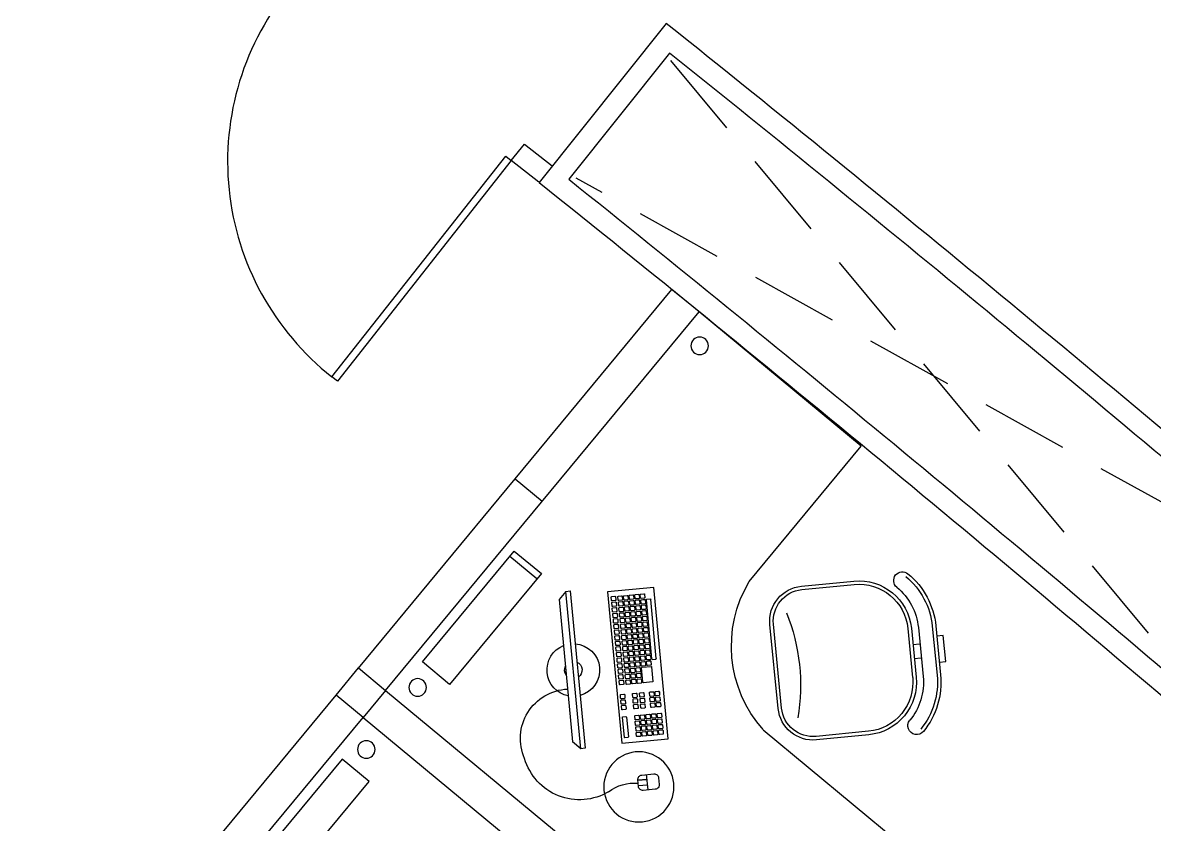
# Model space of a CAD drawing. Header units: millimetres. Extents: x 0 to 86.4, y -30.6 to 19.1.
# Drawn here: x 63.272 to 66.496, y -12.525 to -10.241 of the extents above; entities that cross this region are included whole.
import ezdxf

# ---------------------------------------------------------------- set-up
doc = ezdxf.new("R2010")
doc.units = ezdxf.units.MM
doc.linetypes.add('HIDDEN', pattern=[0.375, 0.25, -0.125])
for name, color, linetype in [('AR-ARMÁRIOS', 2, 'Continuous'), ('AR-DIV', 2, 'Continuous'), ('ar-mobiliário 2012', 2, 'Continuous'), ('AR-PISO', 1, 'Continuous'), ('AR-PORTA', 2, 'Continuous'), ('AR-PRJ', 1, 'HIDDEN')]:
    doc.layers.add(name, color=color, linetype=linetype)

# ---------------------------------------------------------------- blocks, each defined once
blk = doc.blocks.new('2 ESTACOES VERTOCAL')
at = {"color": 1}
for p, q in [((9.6849, 14.59), (10.2849, 14.5901)), ((9.685, 14.09), (9.6849, 14.59)), ((9.2018, 14.3242), (9.1024, 14.2256)), ((9.2511, 14.2745), (9.1517, 14.1759)), ((9.2109, 14.2488), (9.1968, 14.263)), ((9.5547, 14.1673), (9.4491, 14.2738)), ((9.1825, 14.2206), (9.1684, 14.2348)), ((9.3838, 13.871), (9.5542, 14.04)), ((9.1509, 13.978), (9.2565, 13.8715)), ((9.385, 13.79), (8.885, 13.7899)), ((10.1555, 13.7096), (10.2555, 13.7096))]:
    blk.add_line(p, q, dxfattribs=at)
at = {"color": 2, "linetype": 'Continuous'}
for p, q in [((10.285, 13.1901), (10.2849, 14.5901)), ((10.2849, 14.5901), (10.3849, 14.5901)), ((10.385, 13.1899), (10.3849, 14.5901)), ((10.3849, 13.89), (10.2849, 13.89)), ((10.285, 13.1901), (8.885, 13.1899)), ((10.285, 13.1901), (10.285, 13.0899)), ((10.3853, 13.1899), (10.285, 13.1901)), ((10.3851, 13.0899), (10.3853, 13.1899)), ((10.285, 13.0899), (8.885, 13.0899)), ((10.2851, 11.6901), (10.285, 13.0903)), ((10.285, 13.0899), (10.3851, 13.0899)), ((10.3851, 11.6901), (10.385, 13.0901))]:
    blk.add_line(p, q, dxfattribs=at)
at = {"color": 2}
for p, q in [((9.1947, 14.3313), (9.0953, 14.2327)), ((9.1083, 14.2712), (9.1612, 14.3237)), ((9.1612, 14.3237), (9.174, 14.3108)), ((9.2299, 14.2958), (9.1305, 14.1972)), ((9.1211, 14.2583), (9.1083, 14.2712)), ((9.244, 14.2816), (9.1446, 14.183)), ((9.5618, 14.1743), (9.4562, 14.2808)), ((9.3908, 13.8639), (9.5612, 14.0329)), ((9.1438, 13.9709), (9.2494, 13.8644)), ((10.069, 13.735), (10.069, 13.705)), ((10.069, 13.705), (9.7808, 13.4168)), ((9.5598, 13.4791), (9.5288, 13.448)), ((9.5572, 13.4406), (9.5393, 13.4585)), ((9.5681, 13.4515), (9.5502, 13.4694)), ((9.5502, 13.4694), (9.5681, 13.4515)), ((9.7508, 13.4168), (9.7808, 13.4168))]:
    blk.add_line(p, q, dxfattribs=at)
at = {"color": 252}
for p, q in [((9.7489, 13.7518), (9.8685, 13.8714)), ((9.8773, 13.8649), (9.8708, 13.8714)), ((9.7576, 13.743), (9.8773, 13.8626)), ((9.8852, 13.857), (9.8821, 13.8601)), ((9.7554, 13.743), (9.7489, 13.7495)), ((9.7633, 13.7351), (9.7602, 13.7382)), ((9.7437, 13.7249), (9.7146, 13.6958)), ((9.7349, 13.6755), (9.764, 13.7046)), ((9.764, 13.7069), (9.746, 13.7249)), ((9.6786, 13.6815), (9.6816, 13.6845)), ((9.6873, 13.6727), (9.6904, 13.6757)), ((9.7146, 13.6935), (9.7327, 13.6755)), ((9.7079, 13.5694), (9.6678, 13.5293)), ((9.6759, 13.5212), (9.716, 13.5613)), ((9.716, 13.5636), (9.7101, 13.5694)), ((9.6678, 13.5271), (9.6736, 13.5212))]:
    blk.add_line(p, q, dxfattribs=at)
at = {"color": 2}
blk.add_lwpolyline([(9.5769, 13.5972), (9.883, 13.9033), (9.9767, 13.8096), (9.6706, 13.5035)], close=True, dxfattribs=at)
at = {"color": 252}
for points in [[(9.8996, 13.8653), (9.8934, 13.8714, 0.414214), (9.8908, 13.8714), (9.8847, 13.8653, 0.414214), (9.8847, 13.8626), (9.8908, 13.8565, 0.414214), (9.8934, 13.8565), (9.8996, 13.8626, 0.414214)], [(9.8656, 13.8313), (9.8595, 13.8375, 0.414214), (9.8568, 13.8375), (9.8507, 13.8313, 0.414214), (9.8507, 13.8287), (9.8568, 13.8226, 0.414214), (9.8595, 13.8226), (9.8656, 13.8287, 0.414214)], [(9.8769, 13.8427), (9.8708, 13.8488, 0.414214), (9.8681, 13.8488), (9.862, 13.8427, 0.414214), (9.862, 13.84), (9.8681, 13.8339, 0.414214), (9.8708, 13.8339), (9.8769, 13.84, 0.414214)], [(9.8882, 13.854), (9.8821, 13.8601, 0.414214), (9.8795, 13.8601), (9.8733, 13.854, 0.414214), (9.8733, 13.8513), (9.8795, 13.8452, 0.414214), (9.8821, 13.8452), (9.8882, 13.8513, 0.414214)], [(9.8882, 13.8313), (9.8821, 13.8375, 0.414214), (9.8795, 13.8375), (9.8733, 13.8313, 0.414214), (9.8733, 13.8287), (9.8795, 13.8226, 0.414214), (9.8821, 13.8226), (9.8882, 13.8287, 0.414214)], [(9.8996, 13.8427), (9.8934, 13.8488, 0.414214), (9.8908, 13.8488), (9.8847, 13.8427, 0.414214), (9.8847, 13.84), (9.8908, 13.8339, 0.414214), (9.8934, 13.8339), (9.8996, 13.84, 0.414214)], [(9.9109, 13.854), (9.9048, 13.8601, 0.414214), (9.9021, 13.8601), (9.896, 13.854, 0.414214), (9.896, 13.8513), (9.9021, 13.8452, 0.414214), (9.9048, 13.8452), (9.9109, 13.8513, 0.414214)], [(9.9109, 13.8313), (9.9048, 13.8375, 0.414214), (9.9021, 13.8375), (9.896, 13.8313, 0.414214), (9.896, 13.8287), (9.9021, 13.8226, 0.414214), (9.9048, 13.8226), (9.9109, 13.8287, 0.414214)], [(9.9222, 13.8427), (9.9161, 13.8488, 0.414214), (9.9134, 13.8488), (9.9073, 13.8427, 0.414214), (9.9073, 13.84), (9.9134, 13.8339, 0.414214), (9.9161, 13.8339), (9.9222, 13.84, 0.414214)], [(9.9335, 13.8313), (9.9274, 13.8375, 0.414214), (9.9247, 13.8375), (9.9186, 13.8313, 0.414214), (9.9186, 13.8287), (9.9247, 13.8226, 0.414214), (9.9274, 13.8226), (9.9335, 13.8287, 0.414214)], [(9.8317, 13.7974), (9.8256, 13.8035, 0.414214), (9.8229, 13.8035), (9.8168, 13.7974, 0.414214), (9.8168, 13.7947), (9.8229, 13.7886, 0.414214), (9.8256, 13.7886), (9.8317, 13.7947, 0.414214)], [(9.843, 13.8087), (9.8369, 13.8148, 0.414214), (9.8342, 13.8148), (9.8281, 13.8087, 0.414214), (9.8281, 13.806), (9.8342, 13.7999, 0.414214), (9.8369, 13.7999), (9.843, 13.806, 0.414214)], [(9.8543, 13.82), (9.8482, 13.8261, 0.414214), (9.8455, 13.8261), (9.8394, 13.82, 0.414214), (9.8394, 13.8174), (9.8455, 13.8112, 0.414214), (9.8482, 13.8112), (9.8543, 13.8174, 0.414214)], [(9.8543, 13.7974), (9.8482, 13.8035, 0.414214), (9.8455, 13.8035), (9.8394, 13.7974, 0.414214), (9.8394, 13.7947), (9.8455, 13.7886, 0.414214), (9.8482, 13.7886), (9.8543, 13.7947, 0.414214)], [(9.8656, 13.8087), (9.8595, 13.8148, 0.414214), (9.8568, 13.8148), (9.8507, 13.8087, 0.414214), (9.8507, 13.806), (9.8568, 13.7999, 0.414214), (9.8595, 13.7999), (9.8656, 13.806, 0.414214)], [(9.8769, 13.82), (9.8708, 13.8261, 0.414214), (9.8681, 13.8261), (9.862, 13.82, 0.414214), (9.862, 13.8174), (9.8681, 13.8112, 0.414214), (9.8708, 13.8112), (9.8769, 13.8174, 0.414214)], [(9.8769, 13.7974), (9.8708, 13.8035, 0.414214), (9.8681, 13.8035), (9.862, 13.7974, 0.414214), (9.862, 13.7947), (9.8681, 13.7886, 0.414214), (9.8708, 13.7886), (9.8769, 13.7947, 0.414214)], [(9.8882, 13.8087), (9.8821, 13.8148, 0.414214), (9.8795, 13.8148), (9.8733, 13.8087, 0.414214), (9.8733, 13.806), (9.8795, 13.7999, 0.414214), (9.8821, 13.7999), (9.8882, 13.806, 0.414214)], [(9.8996, 13.82), (9.8934, 13.8261, 0.414214), (9.8908, 13.8261), (9.8847, 13.82, 0.414214), (9.8847, 13.8174), (9.8908, 13.8112, 0.414214), (9.8934, 13.8112), (9.8996, 13.8174, 0.414214)], [(9.8996, 13.7974), (9.8934, 13.8035, 0.414214), (9.8908, 13.8035), (9.8847, 13.7974, 0.414214), (9.8847, 13.7947), (9.8908, 13.7886, 0.414214), (9.8934, 13.7886), (9.8996, 13.7947, 0.414214)], [(9.9109, 13.8087), (9.9048, 13.8148, 0.414214), (9.9021, 13.8148), (9.896, 13.8087, 0.414214), (9.896, 13.806), (9.9021, 13.7999, 0.414214), (9.9048, 13.7999), (9.9109, 13.806, 0.414214)], [(9.9222, 13.82), (9.9161, 13.8261, 0.414214), (9.9134, 13.8261), (9.9073, 13.82, 0.414214), (9.9073, 13.8174), (9.9134, 13.8112, 0.414214), (9.9161, 13.8112), (9.9222, 13.8174, 0.414214)], [(9.9222, 13.7974), (9.9161, 13.8035, 0.414214), (9.9134, 13.8035), (9.9073, 13.7974, 0.414214), (9.9073, 13.7947), (9.9134, 13.7886, 0.414214), (9.9161, 13.7886), (9.9222, 13.7947, 0.414214)], [(9.9335, 13.8087), (9.9274, 13.8148, 0.414214), (9.9247, 13.8148), (9.9186, 13.8087, 0.414214), (9.9186, 13.806), (9.9247, 13.7999, 0.414214), (9.9274, 13.7999), (9.9335, 13.806, 0.414214)], [(9.9448, 13.82), (9.9387, 13.8261, 0.414214), (9.936, 13.8261), (9.9299, 13.82, 0.414214), (9.9299, 13.8174), (9.936, 13.8112, 0.414214), (9.9387, 13.8112), (9.9448, 13.8174, 0.414214)], [(9.9476, 13.7957), (9.9414, 13.8018, 0.414214), (9.9388, 13.8018), (9.9326, 13.7957, 0.414214), (9.9326, 13.793), (9.9388, 13.7869, 0.414214), (9.9414, 13.7869), (9.9476, 13.793, 0.414214)], [(9.9589, 13.807), (9.9528, 13.8131, 0.414214), (9.9501, 13.8131), (9.944, 13.807, 0.414214), (9.944, 13.8043), (9.9501, 13.7982, 0.414214), (9.9528, 13.7982), (9.9589, 13.8044, 0.414214)], [(9.7977, 13.7635), (9.7916, 13.7696, 0.414214), (9.7889, 13.7696), (9.7828, 13.7635, 0.414214), (9.7828, 13.7608), (9.7889, 13.7547, 0.414214), (9.7916, 13.7547), (9.7977, 13.7608, 0.414214)], [(9.809, 13.7748), (9.8029, 13.7809, 0.414214), (9.8003, 13.7809), (9.7941, 13.7748, 0.414214), (9.7941, 13.7721), (9.8003, 13.766, 0.414214), (9.8029, 13.766), (9.809, 13.7721, 0.414214)], [(9.8204, 13.7861), (9.8143, 13.7922, 0.414214), (9.8116, 13.7922), (9.8055, 13.7861, 0.414214), (9.8055, 13.7834), (9.8116, 13.7773, 0.414214), (9.8142, 13.7773), (9.8204, 13.7834, 0.414214)], [(9.8204, 13.7635), (9.8143, 13.7696, 0.414214), (9.8116, 13.7696), (9.8055, 13.7635, 0.414214), (9.8055, 13.7608), (9.8116, 13.7547, 0.414214), (9.8142, 13.7547), (9.8204, 13.7608, 0.414214)], [(9.8317, 13.7748), (9.8256, 13.7809, 0.414214), (9.8229, 13.7809), (9.8168, 13.7748, 0.414214), (9.8168, 13.7721), (9.8229, 13.766, 0.414214), (9.8256, 13.766), (9.8317, 13.7721, 0.414214)], [(9.843, 13.7861), (9.8369, 13.7922, 0.414214), (9.8342, 13.7922), (9.8281, 13.7861, 0.414214), (9.8281, 13.7834), (9.8342, 13.7773, 0.414214), (9.8369, 13.7773), (9.843, 13.7834, 0.414214)], [(9.843, 13.7635), (9.8369, 13.7696, 0.414214), (9.8342, 13.7696), (9.8281, 13.7635, 0.414214), (9.8281, 13.7608), (9.8342, 13.7547, 0.414214), (9.8369, 13.7547), (9.843, 13.7608, 0.414214)], [(9.8543, 13.7748), (9.8482, 13.7809, 0.414214), (9.8455, 13.7809), (9.8394, 13.7748, 0.414214), (9.8394, 13.7721), (9.8455, 13.766, 0.414214), (9.8482, 13.766), (9.8543, 13.7721, 0.414214)], [(9.8656, 13.7861), (9.8595, 13.7922, 0.414214), (9.8568, 13.7922), (9.8507, 13.7861, 0.414214), (9.8507, 13.7834), (9.8568, 13.7773, 0.414214), (9.8595, 13.7773), (9.8656, 13.7834, 0.414214)], [(9.8656, 13.7635), (9.8595, 13.7696, 0.414214), (9.8568, 13.7696), (9.8507, 13.7635, 0.414214), (9.8507, 13.7608), (9.8568, 13.7547, 0.414214), (9.8595, 13.7547), (9.8656, 13.7608, 0.414214)], [(9.8769, 13.7748), (9.8708, 13.7809, 0.414214), (9.8681, 13.7809), (9.862, 13.7748, 0.414214), (9.862, 13.7721), (9.8681, 13.766, 0.414214), (9.8708, 13.766), (9.8769, 13.7721, 0.414214)], [(9.8882, 13.7861), (9.8821, 13.7922, 0.414214), (9.8795, 13.7922), (9.8733, 13.7861, 0.414214), (9.8733, 13.7834), (9.8795, 13.7773, 0.414214), (9.8821, 13.7773), (9.8882, 13.7834, 0.414214)], [(9.8882, 13.7635), (9.8821, 13.7696, 0.414214), (9.8795, 13.7696), (9.8733, 13.7635, 0.414214), (9.8733, 13.7608), (9.8795, 13.7547, 0.414214), (9.8821, 13.7547), (9.8882, 13.7608, 0.414214)], [(9.8996, 13.7748), (9.8934, 13.7809, 0.414214), (9.8908, 13.7809), (9.8847, 13.7748, 0.414214), (9.8847, 13.7721), (9.8908, 13.766, 0.414214), (9.8934, 13.766), (9.8996, 13.7721, 0.414214)], [(9.9109, 13.7861), (9.9048, 13.7922, 0.414214), (9.9021, 13.7922), (9.896, 13.7861, 0.414214), (9.896, 13.7834), (9.9021, 13.7773, 0.414214), (9.9048, 13.7773), (9.9109, 13.7834, 0.414214)], [(9.9136, 13.7618), (9.9075, 13.7679, 0.414214), (9.9048, 13.7679), (9.8987, 13.7618, 0.414214), (9.8987, 13.7591), (9.9048, 13.753, 0.414214), (9.9075, 13.753), (9.9136, 13.7591, 0.414214)], [(9.9249, 13.7731), (9.9188, 13.7792, 0.414214), (9.9161, 13.7792), (9.91, 13.7731, 0.414214), (9.91, 13.7704), (9.9161, 13.7643, 0.414214), (9.9188, 13.7643), (9.9249, 13.7704, 0.414214)], [(9.9362, 13.7844), (9.9301, 13.7905, 0.414214), (9.9274, 13.7905), (9.9213, 13.7844, 0.414214), (9.9213, 13.7817), (9.9274, 13.7756, 0.414214), (9.9301, 13.7756), (9.9362, 13.7817, 0.414214)], [(9.7638, 13.7295), (9.7577, 13.7356, 0.414214), (9.755, 13.7356), (9.7489, 13.7295, 0.414214), (9.7489, 13.7268), (9.755, 13.7207, 0.414214), (9.7577, 13.7207), (9.7638, 13.7268, 0.414214)], [(9.7751, 13.7408), (9.769, 13.747, 0.414214), (9.7663, 13.747), (9.7602, 13.7408, 0.414214), (9.7602, 13.7382), (9.7663, 13.732, 0.414214), (9.769, 13.732), (9.7751, 13.7382, 0.414214)], [(9.7864, 13.7522), (9.7803, 13.7583, 0.414214), (9.7776, 13.7583), (9.7715, 13.7521, 0.414214), (9.7715, 13.7495), (9.7776, 13.7434, 0.414214), (9.7803, 13.7434), (9.7864, 13.7495, 0.414214)], [(9.7864, 13.7295), (9.7803, 13.7356, 0.414214), (9.7776, 13.7356), (9.7715, 13.7295, 0.414214), (9.7715, 13.7268), (9.7776, 13.7207, 0.414214), (9.7803, 13.7207), (9.7864, 13.7268, 0.414214)], [(9.7977, 13.7408), (9.7916, 13.747, 0.414214), (9.7889, 13.747), (9.7828, 13.7408, 0.414214), (9.7828, 13.7382), (9.7889, 13.732, 0.414214), (9.7916, 13.732), (9.7977, 13.7382, 0.414214)], [(9.809, 13.7522), (9.8029, 13.7583, 0.414214), (9.8003, 13.7583), (9.7941, 13.7521, 0.414214), (9.7941, 13.7495), (9.8003, 13.7434, 0.414214), (9.8029, 13.7434), (9.809, 13.7495, 0.414214)], [(9.809, 13.7295), (9.8029, 13.7356, 0.414214), (9.8003, 13.7356), (9.7941, 13.7295, 0.414214), (9.7941, 13.7268), (9.8003, 13.7207, 0.414214), (9.8029, 13.7207), (9.809, 13.7268, 0.414214)], [(9.8204, 13.7408), (9.8143, 13.747, 0.414214), (9.8116, 13.747), (9.8055, 13.7408, 0.414214), (9.8055, 13.7382), (9.8116, 13.732, 0.414214), (9.8142, 13.732), (9.8204, 13.7382, 0.414214)], [(9.8317, 13.7522), (9.8256, 13.7583, 0.414214), (9.8229, 13.7583), (9.8168, 13.7521, 0.414214), (9.8168, 13.7495), (9.8229, 13.7434, 0.414214), (9.8256, 13.7434), (9.8317, 13.7495, 0.414214)], [(9.8317, 13.7295), (9.8256, 13.7356, 0.414214), (9.8229, 13.7356), (9.8168, 13.7295, 0.414214), (9.8168, 13.7268), (9.8229, 13.7207, 0.414214), (9.8256, 13.7207), (9.8317, 13.7268, 0.414214)], [(9.843, 13.7408), (9.8369, 13.747, 0.414214), (9.8342, 13.747), (9.8281, 13.7408, 0.414214), (9.8281, 13.7382), (9.8342, 13.732, 0.414214), (9.8369, 13.732), (9.843, 13.7382, 0.414214)], [(9.8543, 13.7522), (9.8482, 13.7583, 0.414214), (9.8455, 13.7583), (9.8394, 13.7521, 0.414214), (9.8394, 13.7495), (9.8455, 13.7434, 0.414214), (9.8482, 13.7434), (9.8543, 13.7495, 0.414214)], [(9.8543, 13.7295), (9.8482, 13.7356, 0.414214), (9.8455, 13.7356), (9.8394, 13.7295, 0.414214), (9.8394, 13.7268), (9.8455, 13.7207, 0.414214), (9.8482, 13.7207), (9.8543, 13.7268, 0.414214)], [(9.8656, 13.7408), (9.8595, 13.747, 0.414214), (9.8568, 13.747), (9.8507, 13.7408, 0.414214), (9.8507, 13.7382), (9.8568, 13.732, 0.414214), (9.8595, 13.732), (9.8656, 13.7382, 0.414214)], [(9.8769, 13.7522), (9.8708, 13.7583, 0.414214), (9.8681, 13.7583), (9.862, 13.7521, 0.414214), (9.862, 13.7495), (9.8681, 13.7434, 0.414214), (9.8708, 13.7434), (9.8769, 13.7495, 0.414214)], [(9.891, 13.7391), (9.8849, 13.7453, 0.414214), (9.8822, 13.7453), (9.8761, 13.7391, 0.414214), (9.8761, 13.7365), (9.8822, 13.7304, 0.414214), (9.8849, 13.7304), (9.891, 13.7365, 0.414214)], [(9.9023, 13.7505), (9.8962, 13.7566, 0.414214), (9.8935, 13.7566), (9.8874, 13.7505, 0.414214), (9.8874, 13.7478), (9.8935, 13.7417, 0.414214), (9.8962, 13.7417), (9.9023, 13.7478, 0.414214)], [(9.7751, 13.7182), (9.769, 13.7243, 0.414214), (9.7663, 13.7243), (9.7602, 13.7182, 0.414214), (9.7602, 13.7155), (9.7663, 13.7094, 0.414214), (9.769, 13.7094), (9.7751, 13.7155, 0.414214)], [(9.7864, 13.7069), (9.7803, 13.713, 0.414214), (9.7776, 13.713), (9.7715, 13.7069, 0.414214), (9.7715, 13.7042), (9.7776, 13.6981, 0.414214), (9.7803, 13.6981), (9.7864, 13.7042, 0.414214)], [(9.7977, 13.7182), (9.7916, 13.7243, 0.414214), (9.7889, 13.7243), (9.7828, 13.7182, 0.414214), (9.7828, 13.7155), (9.7889, 13.7094, 0.414214), (9.7916, 13.7094), (9.7977, 13.7155, 0.414214)], [(9.809, 13.7069), (9.8029, 13.713, 0.414214), (9.8003, 13.713), (9.7941, 13.7069, 0.414214), (9.7941, 13.7042), (9.8003, 13.6981, 0.414214), (9.8029, 13.6981), (9.809, 13.7042, 0.414214)], [(9.8204, 13.7182), (9.8143, 13.7243, 0.414214), (9.8116, 13.7243), (9.8055, 13.7182, 0.414214), (9.8055, 13.7155), (9.8116, 13.7094, 0.414214), (9.8142, 13.7094), (9.8204, 13.7155, 0.414214)], [(9.8317, 13.7069), (9.8256, 13.713, 0.414214), (9.8229, 13.713), (9.8168, 13.7069, 0.414214), (9.8168, 13.7042), (9.8229, 13.6981, 0.414214), (9.8256, 13.6981), (9.8317, 13.7042, 0.414214)], [(9.843, 13.7182), (9.8369, 13.7243, 0.414214), (9.8342, 13.7243), (9.8281, 13.7182, 0.414214), (9.8281, 13.7155), (9.8342, 13.7094, 0.414214), (9.8369, 13.7094), (9.843, 13.7155, 0.414214)], [(9.857, 13.7052), (9.8509, 13.7113, 0.414214), (9.8483, 13.7113), (9.8421, 13.7052, 0.414214), (9.8421, 13.7025), (9.8483, 13.6964, 0.414214), (9.8509, 13.6964), (9.857, 13.7025, 0.414214)], [(9.8684, 13.7165), (9.8622, 13.7226, 0.414214), (9.8596, 13.7226), (9.8535, 13.7165, 0.414214), (9.8535, 13.7138), (9.8596, 13.7077, 0.414214), (9.8622, 13.7077), (9.8684, 13.7138, 0.414214)], [(9.8797, 13.7278), (9.8736, 13.7339, 0.414214), (9.8709, 13.7339), (9.8648, 13.7278, 0.414214), (9.8648, 13.7252), (9.8709, 13.719, 0.414214), (9.8736, 13.719), (9.8797, 13.7252, 0.414214)], [(9.6791, 13.6671), (9.673, 13.6732, 0.414214), (9.6703, 13.6732), (9.6642, 13.6671, 0.414214), (9.6642, 13.6644), (9.6703, 13.6583, 0.414214), (9.673, 13.6583), (9.6791, 13.6644, 0.414214)], [(9.6904, 13.6784), (9.6843, 13.6845, 0.414214), (9.6816, 13.6845), (9.6755, 13.6784, 0.414214), (9.6755, 13.6757), (9.6816, 13.6696, 0.414214), (9.6843, 13.6696), (9.6904, 13.6757, 0.414214)], [(9.7017, 13.6671), (9.6956, 13.6732, 0.414214), (9.6929, 13.6732), (9.6868, 13.6671, 0.414214), (9.6868, 13.6644), (9.6929, 13.6583, 0.414214), (9.6956, 13.6583), (9.7017, 13.6644, 0.414214)], [(9.7525, 13.673), (9.7464, 13.6791, 0.414214), (9.7437, 13.6791), (9.7376, 13.673, 0.414214), (9.7376, 13.6703), (9.7437, 13.6642, 0.414214), (9.7464, 13.6642), (9.7525, 13.6703, 0.414214)], [(9.7638, 13.6843), (9.7577, 13.6904, 0.414214), (9.755, 13.6904), (9.7489, 13.6843, 0.414214), (9.7489, 13.6816), (9.755, 13.6755, 0.414214), (9.7577, 13.6755), (9.7638, 13.6816, 0.414214)], [(9.7751, 13.6956), (9.769, 13.7017, 0.414214), (9.7663, 13.7017), (9.7602, 13.6956, 0.414214), (9.7602, 13.6929), (9.7663, 13.6868, 0.414214), (9.769, 13.6868), (9.7751, 13.6929, 0.414214)], [(9.7751, 13.673), (9.769, 13.6791, 0.414214), (9.7663, 13.6791), (9.7602, 13.673, 0.414214), (9.7602, 13.6703), (9.7663, 13.6642, 0.414214), (9.769, 13.6642), (9.7751, 13.6703, 0.414214)], [(9.7864, 13.6843), (9.7803, 13.6904, 0.414214), (9.7776, 13.6904), (9.7715, 13.6843, 0.414214), (9.7715, 13.6816), (9.7776, 13.6755, 0.414214), (9.7803, 13.6755), (9.7864, 13.6816, 0.414214)], [(9.7977, 13.6956), (9.7916, 13.7017, 0.414214), (9.7889, 13.7017), (9.7828, 13.6956, 0.414214), (9.7828, 13.6929), (9.7889, 13.6868, 0.414214), (9.7916, 13.6868), (9.7977, 13.6929, 0.414214)], [(9.7977, 13.673), (9.7916, 13.6791, 0.414214), (9.7889, 13.6791), (9.7828, 13.673, 0.414214), (9.7828, 13.6703), (9.7889, 13.6642, 0.414214), (9.7916, 13.6642), (9.7977, 13.6703, 0.414214)], [(9.809, 13.6843), (9.8029, 13.6904, 0.414214), (9.8003, 13.6904), (9.7941, 13.6843, 0.414214), (9.7941, 13.6816), (9.8003, 13.6755, 0.414214), (9.8029, 13.6755), (9.809, 13.6816, 0.414214)], [(9.8204, 13.6956), (9.8143, 13.7017, 0.414214), (9.8116, 13.7017), (9.8055, 13.6956, 0.414214), (9.8055, 13.6929), (9.8116, 13.6868, 0.414214), (9.8142, 13.6868), (9.8204, 13.6929, 0.414214)], [(9.8231, 13.6713), (9.817, 13.6774, 0.414214), (9.8143, 13.6774), (9.8082, 13.6713, 0.414214), (9.8082, 13.6686), (9.8143, 13.6625, 0.414214), (9.817, 13.6625), (9.8231, 13.6686, 0.414214)], [(9.8344, 13.6826), (9.8283, 13.6887, 0.414214), (9.8256, 13.6887), (9.8195, 13.6826, 0.414214), (9.8195, 13.6799), (9.8256, 13.6738, 0.414214), (9.8283, 13.6738), (9.8344, 13.6799, 0.414214)], [(9.8457, 13.6939), (9.8396, 13.7, 0.414214), (9.8369, 13.7), (9.8308, 13.6939, 0.414214), (9.8308, 13.6912), (9.8369, 13.6851, 0.414214), (9.8396, 13.6851), (9.8457, 13.6912, 0.414214)], [(9.646, 13.6339), (9.6399, 13.6401, 0.414214), (9.6372, 13.6401), (9.6311, 13.6339, 0.414214), (9.6311, 13.6313), (9.6372, 13.6251, 0.414214), (9.6399, 13.6251), (9.646, 13.6313, 0.414214)], [(9.6678, 13.6558), (9.6617, 13.6619, 0.414214), (9.659, 13.6619), (9.6529, 13.6558, 0.414214), (9.6529, 13.6531), (9.659, 13.647, 0.414214), (9.6617, 13.647), (9.6678, 13.6531, 0.414214)], [(9.6791, 13.6445), (9.673, 13.6506, 0.414214), (9.6703, 13.6506), (9.6642, 13.6445, 0.414214), (9.6642, 13.6418), (9.6703, 13.6357, 0.414214), (9.673, 13.6357), (9.6791, 13.6418, 0.414214)], [(9.6904, 13.6558), (9.6843, 13.6619, 0.414214), (9.6816, 13.6619), (9.6755, 13.6558, 0.414214), (9.6755, 13.6531), (9.6816, 13.647, 0.414214), (9.6843, 13.647), (9.6904, 13.6531, 0.414214)], [(9.7106, 13.636), (9.7045, 13.6421, 0.414214), (9.7018, 13.6421), (9.6957, 13.636, 0.414214), (9.6957, 13.6333), (9.7018, 13.6272, 0.414214), (9.7045, 13.6272), (9.7106, 13.6333, 0.414214)], [(9.7219, 13.6473), (9.7158, 13.6534, 0.414214), (9.7131, 13.6534), (9.707, 13.6473, 0.414214), (9.707, 13.6446), (9.7131, 13.6385, 0.414214), (9.7158, 13.6385), (9.7219, 13.6446, 0.414214)], [(9.7364, 13.6334), (9.7303, 13.6395, 0.414214), (9.7276, 13.6395), (9.7215, 13.6334, 0.414214), (9.7215, 13.6307), (9.7276, 13.6246, 0.414214), (9.7303, 13.6246), (9.7364, 13.6307, 0.414214)], [(9.7638, 13.6616), (9.7577, 13.6678, 0.414214), (9.755, 13.6678), (9.7489, 13.6616, 0.414214), (9.7489, 13.659), (9.755, 13.6529, 0.414214), (9.7577, 13.6529), (9.7638, 13.659, 0.414214)], [(9.7751, 13.6503), (9.769, 13.6564, 0.414214), (9.7663, 13.6564), (9.7602, 13.6503, 0.414214), (9.7602, 13.6476), (9.7663, 13.6415, 0.414214), (9.769, 13.6415), (9.7751, 13.6477, 0.414214)], [(9.7864, 13.6616), (9.7803, 13.6678, 0.414214), (9.7776, 13.6678), (9.7715, 13.6616, 0.414214), (9.7715, 13.659), (9.7776, 13.6529, 0.414214), (9.7803, 13.6529), (9.7864, 13.659, 0.414214)], [(9.7892, 13.6373), (9.783, 13.6434, 0.414214), (9.7804, 13.6434), (9.7743, 13.6373, 0.414214), (9.7743, 13.6346), (9.7804, 13.6285, 0.414214), (9.783, 13.6285), (9.7892, 13.6346, 0.414214)], [(9.8005, 13.6486), (9.7944, 13.6547, 0.414214), (9.7917, 13.6547), (9.7856, 13.6486, 0.414214), (9.7856, 13.646), (9.7917, 13.6398, 0.414214), (9.7944, 13.6398), (9.8005, 13.646, 0.414214)], [(9.8118, 13.66), (9.8057, 13.6661, 0.414214), (9.803, 13.6661), (9.7969, 13.6599, 0.414214), (9.7969, 13.6573), (9.803, 13.6512, 0.414214), (9.8057, 13.6512), (9.8118, 13.6573, 0.414214)], [(9.612, 13.6), (9.6059, 13.6061, 0.414214), (9.6032, 13.6061), (9.5971, 13.6, 0.414214), (9.5971, 13.5973), (9.6032, 13.5912, 0.414214), (9.6059, 13.5912), (9.612, 13.5973, 0.414214)], [(9.6233, 13.6113), (9.6172, 13.6174, 0.414214), (9.6145, 13.6174), (9.6084, 13.6113, 0.414214), (9.6084, 13.6086), (9.6145, 13.6025, 0.414214), (9.6172, 13.6025), (9.6233, 13.6086, 0.414214)], [(9.6347, 13.6226), (9.6285, 13.6287, 0.414214), (9.6259, 13.6287), (9.6197, 13.6226, 0.414214), (9.6197, 13.6199), (9.6259, 13.6138, 0.414214), (9.6285, 13.6138), (9.6347, 13.6199, 0.414214)], [(9.6347, 13.6), (9.6285, 13.6061, 0.414214), (9.6259, 13.6061), (9.6197, 13.6, 0.414214), (9.6197, 13.5973), (9.6259, 13.5912, 0.414214), (9.6285, 13.5912), (9.6347, 13.5973, 0.414214)], [(9.646, 13.6113), (9.6399, 13.6174, 0.414214), (9.6372, 13.6174), (9.6311, 13.6113, 0.414214), (9.6311, 13.6086), (9.6372, 13.6025, 0.414214), (9.6399, 13.6025), (9.646, 13.6086, 0.414214)], [(9.6573, 13.6226), (9.6512, 13.6287, 0.414214), (9.6485, 13.6287), (9.6424, 13.6226, 0.414214), (9.6424, 13.6199), (9.6485, 13.6138, 0.414214), (9.6512, 13.6138), (9.6573, 13.6199, 0.414214)], [(9.6573, 13.6), (9.6512, 13.6061, 0.414214), (9.6485, 13.6061), (9.6424, 13.6, 0.414214), (9.6424, 13.5973), (9.6485, 13.5912, 0.414214), (9.6512, 13.5912), (9.6573, 13.5973, 0.414214)], [(9.6686, 13.6113), (9.6625, 13.6174, 0.414214), (9.6598, 13.6174), (9.6537, 13.6113, 0.414214), (9.6537, 13.6086), (9.6598, 13.6025, 0.414214), (9.6625, 13.6025), (9.6686, 13.6086, 0.414214)], [(9.6799, 13.6), (9.6738, 13.6061, 0.414214), (9.6711, 13.6061), (9.665, 13.6, 0.414214), (9.665, 13.5973), (9.6711, 13.5912, 0.414214), (9.6738, 13.5912), (9.6799, 13.5973, 0.414214)], [(9.6993, 13.6247), (9.6932, 13.6308, 0.414214), (9.6905, 13.6308), (9.6844, 13.6247, 0.414214), (9.6844, 13.622), (9.6905, 13.6159, 0.414214), (9.6932, 13.6159), (9.6993, 13.622, 0.414214)], [(9.7138, 13.6108), (9.7077, 13.6169, 0.414214), (9.705, 13.6169), (9.6989, 13.6108, 0.414214), (9.6989, 13.6081), (9.705, 13.602, 0.414214), (9.7077, 13.602), (9.7138, 13.6081, 0.414214)], [(9.7251, 13.6221), (9.719, 13.6282, 0.414214), (9.7163, 13.6282), (9.7102, 13.6221, 0.414214), (9.7102, 13.6194), (9.7163, 13.6133, 0.414214), (9.719, 13.6133), (9.7251, 13.6194, 0.414214)], [(9.7612, 13.609), (9.7551, 13.6151, 0.414214), (9.7524, 13.6151), (9.7463, 13.609, 0.414214), (9.7463, 13.6063), (9.7524, 13.6002, 0.414214), (9.7551, 13.6002), (9.7612, 13.6063, 0.414214)], [(9.6233, 13.5887), (9.6172, 13.5948, 0.414214), (9.6145, 13.5948), (9.6084, 13.5887, 0.414214), (9.6084, 13.586), (9.6145, 13.5799, 0.414214), (9.6172, 13.5799), (9.6233, 13.586, 0.414214)], [(9.6347, 13.5774), (9.6285, 13.5835, 0.414214), (9.6259, 13.5835), (9.6197, 13.5774, 0.414214), (9.6197, 13.5747), (9.6259, 13.5686, 0.414214), (9.6285, 13.5686), (9.6347, 13.5747, 0.414214)], [(9.646, 13.5887), (9.6399, 13.5948, 0.414214), (9.6372, 13.5948), (9.6311, 13.5887, 0.414214), (9.6311, 13.586), (9.6372, 13.5799, 0.414214), (9.6399, 13.5799), (9.646, 13.586, 0.414214)], [(9.6573, 13.5774), (9.6512, 13.5835, 0.414214), (9.6485, 13.5835), (9.6424, 13.5774, 0.414214), (9.6424, 13.5747), (9.6485, 13.5686, 0.414214), (9.6512, 13.5686), (9.6573, 13.5747, 0.414214)], [(9.6686, 13.5887), (9.6625, 13.5948, 0.414214), (9.6598, 13.5948), (9.6537, 13.5887, 0.414214), (9.6537, 13.586), (9.6598, 13.5799, 0.414214), (9.6625, 13.5799), (9.6686, 13.586, 0.414214)], [(9.6799, 13.5774), (9.6738, 13.5835, 0.414214), (9.6711, 13.5835), (9.665, 13.5774, 0.414214), (9.665, 13.5747), (9.6711, 13.5686, 0.414214), (9.6738, 13.5686), (9.6799, 13.5747, 0.414214)], [(9.6912, 13.5887), (9.6851, 13.5948, 0.414214), (9.6824, 13.5948), (9.6763, 13.5887, 0.414214), (9.6763, 13.586), (9.6824, 13.5799, 0.414214), (9.6851, 13.5799), (9.6912, 13.586, 0.414214)], [(9.7386, 13.5864), (9.7325, 13.5925, 0.414214), (9.7298, 13.5925), (9.7237, 13.5864, 0.414214), (9.7237, 13.5837), (9.7298, 13.5776, 0.414214), (9.7325, 13.5776), (9.7386, 13.5837, 0.414214)], [(9.7499, 13.5977), (9.7438, 13.6038, 0.414214), (9.7411, 13.6038), (9.735, 13.5977, 0.414214), (9.735, 13.595), (9.7411, 13.5889, 0.414214), (9.7438, 13.5889), (9.7499, 13.595, 0.414214)], [(9.646, 13.5661), (9.6399, 13.5722, 0.414214), (9.6372, 13.5722), (9.6311, 13.5661, 0.414214), (9.6311, 13.5634), (9.6372, 13.5573, 0.414214), (9.6399, 13.5573), (9.646, 13.5634, 0.414214)], [(9.6573, 13.5547), (9.6512, 13.5609, 0.414214), (9.6485, 13.5609), (9.6424, 13.5547, 0.414214), (9.6424, 13.5521), (9.6485, 13.546, 0.414214), (9.6512, 13.546), (9.6573, 13.5521, 0.414214)], [(9.6686, 13.5661), (9.6625, 13.5722, 0.414214), (9.6598, 13.5722), (9.6537, 13.5661, 0.414214), (9.6537, 13.5634), (9.6598, 13.5573, 0.414214), (9.6625, 13.5573), (9.6686, 13.5634, 0.414214)]]:
    blk.add_lwpolyline(points, format="xyb", close=True, dxfattribs=at)
at = {"color": 1}
for points in [[(10.0602, 13.7438), (9.742, 13.4256), (9.7508, 13.4168), (10.069, 13.735)], [(10.2555, 13.3196), (10.2555, 13.7296), (10.1555, 13.7296), (10.1555, 13.3196)], [(10.2555, 12.9602), (10.2555, 12.5502), (10.1555, 12.5502), (10.1555, 12.9602)]]:
    blk.add_lwpolyline(points, close=True, dxfattribs=at)
at = {"color": 2}
blk.add_lwpolyline([(9.5135, 13.481, 0.414214), (9.5135, 13.4633), (9.5379, 13.4389, 0.414214), (9.5555, 13.4389), (9.5689, 13.4523, 0.414214), (9.5689, 13.47), (9.5445, 13.4944, 0.414214), (9.5268, 13.4944)], format="xyb", close=True, dxfattribs=at)
at = {"color": 1, "linetype": 'Continuous'}
for centre in [(10.2216, 14.5165), (10.2198, 13.2549), (10.2198, 13.0253)]:
    blk.add_circle(centre, 0.025, dxfattribs=at)
at = {"color": 1}
blk.add_circle((9.5538, 13.4387), 0.1, dxfattribs=at)
at = {"color": 2}
for centre, radius, start, end in [((9.3497, 14.1752), 0.22, 89.7713, 134.7713), ((9.3504, 14.3702), 0.025, 269.7713, 89.7713), ((9.3497, 14.1752), 0.17, 89.7713, 134.7713), ((9.3497, 14.1752), 0.15, 44.7713, 134.7713), ((9.2503, 14.0766), 0.22, 134.7713, 179.7713), ((9.2503, 14.0766), 0.17, 134.7713, 179.7713), ((9.2503, 14.0766), 0.15, 134.7713, 224.7713), ((9.4908, 14.1039), 0.1, 314.7713, 44.7713), ((9.0553, 14.0773), 0.025, 179.7713, 359.7713), ((9.3204, 13.9349), 0.1, 224.7713, 314.7713), ((9.7933, 13.4194), 0.1408, 296.4247, 47.8411), ((9.4914, 13.3446), 0.1233, 13.3701, 54.9545), ((9.7645, 13.4276), 0.1625, 199.57, 304.2723)]:
    blk.add_arc(centre, radius, start, end, dxfattribs=at)
at = {"color": 1}
for centre, radius, start, end in [((9.3497, 14.1752), 0.21, 89.7713, 134.7713), ((9.3497, 14.1752), 0.14, 44.7713, 134.7713), ((9.2503, 14.0766), 0.21, 134.7713, 179.7713), ((9.2503, 14.0766), 0.14, 134.7713, 224.7713), ((9.4908, 14.1039), 0.09, 314.7713, 44.7713), ((9.33, 14.145), 0.3592, 278.8143, 351.2007), ((9.8097, 13.6021), 0.5534, 118.4624, 150.0204), ((9.3204, 13.9349), 0.09, 224.7713, 314.7713), ((9.9099, 13.5759), 0.075, 54.5941, 215.4059), ((9.9099, 13.5759), 0.075, 241.4299, 28.5701), ((9.9099, 13.5759), 0.025, 75, 195), ((9.9099, 13.5759), 0.025, 283.0519, 346.9481)]:
    blk.add_arc(centre, radius, start, end, dxfattribs=at)
at = {"color": 252}
for centre, start, end in [((9.8697, 13.8703), 45, 135), ((9.8762, 13.8638), 315, 45), ((9.75, 13.7506), 135, 225), ((9.7565, 13.7441), 225, 315), ((9.7449, 13.7238), 45, 135), ((9.7629, 13.7057), 315, 45), ((9.7157, 13.6947), 135, 225), ((9.7338, 13.6766), 225, 315), ((9.709, 13.5683), 45, 135), ((9.7149, 13.5625), 315, 45), ((9.6689, 13.5282), 135, 225), ((9.6748, 13.5223), 225, 315)]:
    blk.add_arc(centre, 0.0016, start, end, dxfattribs=at)

msp = doc.modelspace()

# ---------------------------------------------------------------- linework, layer by layer
at = {"layer": 'AR-ARMÁRIOS'}
msp.add_lwpolyline([(65.1058, -10.2435), (64.7435, -10.6964, -0.007669), (66.6218, -12.2472), (66.9979, -11.8056, 0.007669)], format="xyb", close=True, dxfattribs=at)
at = {"layer": 'AR-ARMÁRIOS', "color": 1}
msp.add_lwpolyline([(65.1152, -10.3279), (64.8278, -10.687, -0.007291), (66.615, -12.1626), (66.9133, -11.8124, 0.007293)], format="xyb", close=True, dxfattribs=at)
at = {"layer": 'AR-DIV'}
msp.add_lwpolyline([(64.7428, -10.6961), (64.6643, -10.6342), (64.7014, -10.5871), (64.7811, -10.6493)], dxfattribs=at)
at = {"layer": 'AR-PISO'}
msp.add_arc((64.6366, -10.6372), 0.7806, 140.0129, 231.754, dxfattribs=at)
at = {"layer": 'AR-PORTA'}
msp.add_lwpolyline([(64.6643, -10.6342), (64.1691, -11.2626), (64.1534, -11.2502), (64.6486, -10.6218)], close=True, dxfattribs=at)
at = {"layer": 'AR-PRJ', "color": 1}
for p, q in [((65.1175, -10.3489), (66.6133, -12.1415)), ((66.8921, -11.8141), (64.8489, -10.6847))]:
    msp.add_line(p, q, dxfattribs=at)

# ---------------------------------------------------------------- block references
at = {"layer": 'ar-mobiliário 2012', "xscale": -0.9999999999999997, "rotation": 320.3710633912807}
msp.add_blockref('2 ESTACOES VERTOCAL', (63.8146, -28.8619), dxfattribs=at)

doc.saveas('drawing.dxf')
